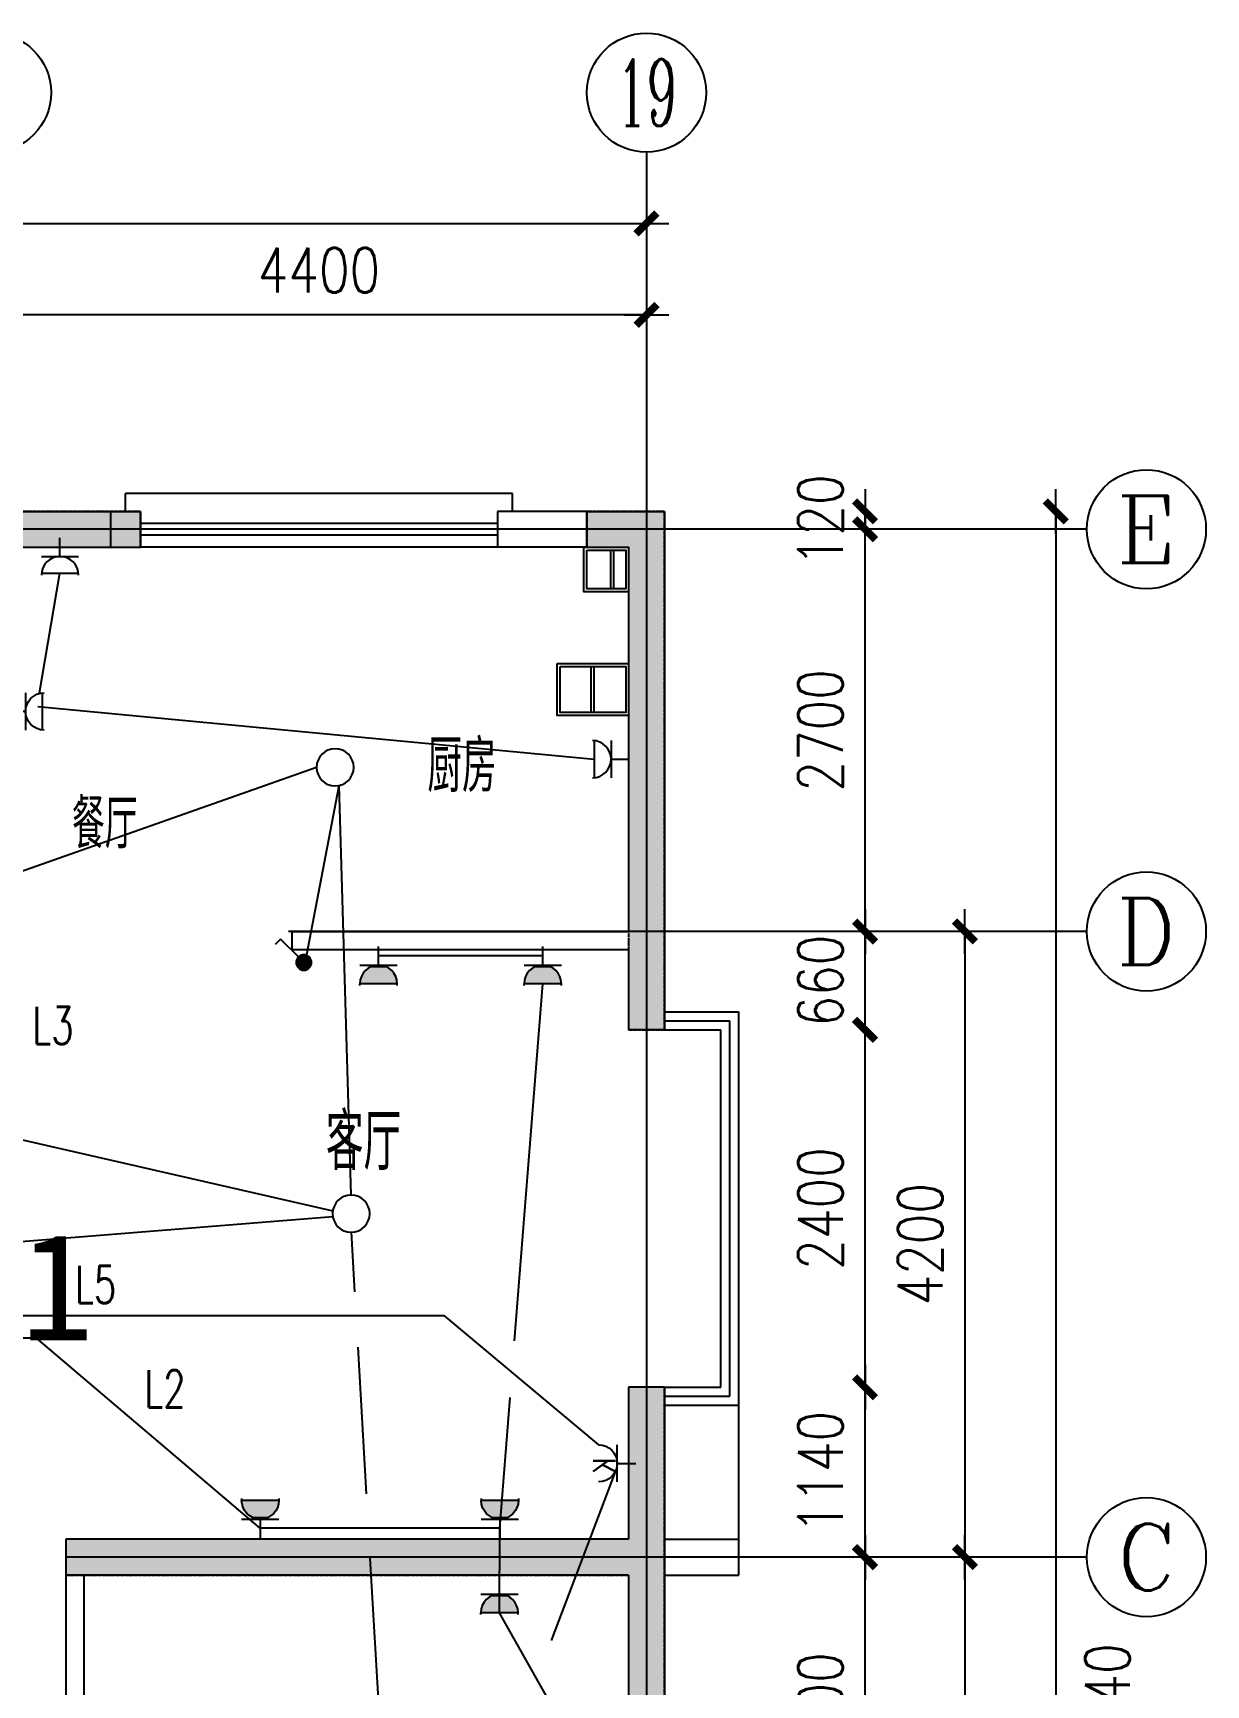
# Model space of a CAD drawing. Extents: x -170759 to 304867, y -311201 to 112352.
# Drawn here: x -54913 to -47034, y -274861 to -263772 of the extents above; entities that cross this region are included whole.
import ezdxf
from ezdxf.enums import TextEntityAlignment as Align

# ---------------------------------------------------------------- set-up
doc = ezdxf.new("R2010")
doc.units = 0
doc.linetypes.add('ACAD_ISO04W100', pattern=[30.5, 24, -3, 0.5, -3])
doc.linetypes.add('DOTE', pattern=[2.42, 2, -0.2, 0.02, -0.2])
doc.layers.get('0').update_dxf_attribs({"linetype": 'CONTINUOUS'})
doc.layers.get('DEFPOINTS').update_dxf_attribs({"linetype": 'CONTINUOUS'})
for name, color, linetype in [('AXIS', 3, 'CONTINUOUS'), ('AXIS_TEXT', 7, 'CONTINUOUS'), ('DOOR', 2, 'CONTINUOUS'), ('DOTE', 251, 'CONTINUOUS'), ('EQUIP', 3, 'CONTINUOUS'), ('TEX', 7, 'CONTINUOUS'), ('TEXT', 6, 'CONTINUOUS'), ('WALL', 7, 'CONTINUOUS'), ('WINDOW', 151, 'CONTINUOUS'), ('WIRE', 1, 'CONTINUOUS'), ('WZ', 3, 'CONTINUOUS'), ('ZXX', 2, 'ACAD_ISO04W100'), ('标注', 7, 'CONTINUOUS')]:
    doc.layers.add(name, color=color, linetype=linetype)
doc.styles.add('-黑体', font='SIMHEI.TTF', dxfattribs={"width": 0.8})
doc.styles.add('COMPLEX', font='COMPLEX')
doc.styles.add('DIM_FONT', font='SIMPLEX.shx', dxfattribs={"width": 0.8})
doc.styles.add('HZFS', font='txt.shx', dxfattribs={"width": 0.8, "bigfont": 'msi_fsx.shx'})
doc.styles.add('HZS', font='txt', dxfattribs={"width": 0.7, "bigfont": 'HZS'})
doc.styles.add('HZXXX', font='romans', dxfattribs={"width": 0.7, "bigfont": 'hzs'})
doc.dimstyles.new('AXIS', dxfattribs={"dimtxt": 300, "dimasz": 1, "dimexe": 250, "dimexo": 300, "dimgap": 150, "dimtad": 1, "dimdec": 0, "dimdsep": 46, "dimtxsty": 'DIM_FONT', "dimblk": '_DIMX', "dimblk1": '_DIMX', "dimblk2": '_DIMX', "dimcen": 2.5, "dimse1": 1, "dimse2": 1, "dimclrd": 3, "dimclre": 3, "dimclrt": 7, "dimadec": 0, "dimazin": 0, "dimtfac": 1, "dimtdec": 0, "dimtix": 1, "dimtmove": 2, "dimatfit": 3, "dimldrblk": '_DIMX', "dimfxl": 0, "dimtolj": 1, "dimtzin": 0, "dimarcsym": 0})

# ---------------------------------------------------------------- blocks, each defined once
blk = doc.blocks.new('_AXISO')
blk.add_circle((0, 0), 0.5)
at = {"layer": 'AXIS_TEXT', "style": 'COMPLEX', "width": 1.041667}
blk.add_attdef('A', text='', height=0.56, dxfattribs=at).set_placement((-0.25, -0.28), (0.25, -0.28), align=Align.FIT)
blk = doc.blocks.new('_DIMX')
blk.add_line((-150, 0), (150, 0))
at = {"const_width": 50}
blk.add_lwpolyline([(-70, -70), (70, 70)], dxfattribs=at)
blk = doc.blocks.new('*D515')
at = {"layer": 'AXIS', "color": 3, "lineweight": -2}
blk.add_line((-48043, -266984), (-48043, -281622), dxfattribs=at)
at = {"layer": 'DEFPOINTS', "color": 0}
for p in [(-49774, -266983), (-49758, -281623), (-48043, -281623)]:
    blk.add_point(p, dxfattribs=at)
at = {"layer": 'AXIS', "color": 3, "lineweight": -2}
for p, rotation in [((-48043, -266983), 90), ((-48043, -281623), 270)]:
    blk.add_blockref('_DIMX', p, dxfattribs=dict(at, rotation=rotation))
at = {"layer": 'AXIS', "color": 7, "insert": (-47696, -275096), "char_height": 300, "attachment_point": 5, "rotation": 90, "style": 'DIM_FONT'}
blk.add_mtext('\\A1;14640', dxfattribs=at)
blk = doc.blocks.new('*D540')
at = {"layer": 'AXIS', "color": 3, "lineweight": -2}
blk.add_line((-48653, -274004), (-48653, -277302), dxfattribs=at)
at = {"layer": 'DEFPOINTS', "color": 0}
for p in [(-50520, -274003), (-50520, -277303), (-48653, -277303)]:
    blk.add_point(p, dxfattribs=at)
at = {"layer": 'AXIS', "color": 3, "lineweight": -2}
for p, rotation in [((-48653, -274003), 90), ((-48653, -277303), 270)]:
    blk.add_blockref('_DIMX', p, dxfattribs=dict(at, rotation=rotation))
at = {"layer": 'AXIS', "color": 7, "insert": (-48953, -275653), "char_height": 300, "attachment_point": 5, "rotation": 90, "style": 'DIM_FONT'}
blk.add_mtext('\\A1;3300', dxfattribs=at)
blk = doc.blocks.new('*D549')
at = {"layer": 'AXIS', "color": 3, "lineweight": -2}
blk.add_line((-48653, -269804), (-48653, -274002), dxfattribs=at)
at = {"layer": 'DEFPOINTS', "color": 0}
for p in [(-50520, -269803), (-50520, -274003), (-48653, -274003)]:
    blk.add_point(p, dxfattribs=at)
at = {"layer": 'AXIS', "color": 3, "lineweight": -2}
for p, rotation in [((-48653, -269803), 90), ((-48653, -274003), 270)]:
    blk.add_blockref('_DIMX', p, dxfattribs=dict(at, rotation=rotation))
at = {"layer": 'AXIS', "color": 7, "insert": (-48953, -271903), "char_height": 300, "attachment_point": 5, "rotation": 90, "style": 'DIM_FONT'}
blk.add_mtext('\\A1;4200', dxfattribs=at)
blk = doc.blocks.new('*D550')
at = {"layer": 'AXIS', "color": 3, "lineweight": -2}
for p, q in [((-49324, -269802), (-49324, -269801)), ((-49324, -270463), (-49324, -269803)), ((-49324, -270464), (-49324, -270465))]:
    blk.add_line(p, q, dxfattribs=at)
at = {"layer": 'DEFPOINTS', "color": 0}
for p in [(-50220, -269803), (-49324, -269803), (-50672, -270463)]:
    blk.add_point(p, dxfattribs=at)
at = {"layer": 'AXIS', "color": 3, "lineweight": -2}
for p, rotation in [((-49324, -269803), 270), ((-49324, -270463), 90)]:
    blk.add_blockref('_DIMX', p, dxfattribs=dict(at, rotation=rotation))
at = {"layer": 'AXIS', "color": 7, "insert": (-49624, -270133), "char_height": 300, "attachment_point": 5, "rotation": 90, "style": 'DIM_FONT'}
blk.add_mtext('\\A1;660', dxfattribs=at)
blk = doc.blocks.new('_LINKPT1')
blk.add_line((0, 0), (0, 0))
blk = doc.blocks.new('M_X23')
for p, q in [((-0.5, 1.05), (-0.5, 1)), ((-0.5, 1), (0.5, 1)), ((0.5, 1.05), (0.5, 1)), ((0.5, 0.5), (-0.5, 0.5)), ((0, 0.5), (0, 0))]:
    blk.add_line(p, q)
blk.add_arc((0, 1), 0.5, 180, 0)
for points in [[(0.433, 0.75), (-0.433, 0.75), (0.5, 1), (-0.5, 1)], [(0.25, 0.567), (-0.25, 0.567), (0.433, 0.75), (-0.433, 0.75)], [(0, 0.5), (0, 0.5), (0.25, 0.567), (-0.25, 0.567)]]:
    blk.add_solid(points)
blk.add_blockref('_LINKPT1', (0.001, 0))
at = {"width": 0.8, "flags": 9}
blk.add_attdef('A', (0, 0), '', height=0.00002, dxfattribs=at)
blk = doc.blocks.new('_X27OFR')
for p, q in [((0.25, 0.25), (-0.25, 0.25)), ((0, 0.25), (0, 0))]:
    blk.add_line(p, q)
blk.add_arc((0, 0.5), 0.25, 180, 0)
at = {"xscale": 0.002, "yscale": 0.002, "zscale": 0.002}
blk.add_blockref('_LINKPT1', (0, 0), dxfattribs=at)
at = {"style": 'DIM_FONT', "width": 0.8}
blk.add_text('K', height=0.3, dxfattribs=at).set_placement((-0.075, 0.274))
at = {"style": 'DIM_FONT', "width": 0.8, "flags": 9}
blk.add_attdef('A', (0, 0), '', height=0.00002, dxfattribs=at)
blk = doc.blocks.new('_Y0FUQ')
blk.add_circle((0, 0), 0.5)
at = {"xscale": 0.002, "yscale": 0.002, "zscale": 0.002}
for p in [(0, 0.5), (-0.5, 0), (0.5, 0), (0, -0.5)]:
    blk.add_blockref('_LINKPT1', p, dxfattribs=at)
at = {"style": 'DIM_FONT', "width": 0.8, "flags": 9}
blk.add_attdef('A', (0, 0), '', height=0.00002, dxfattribs=at)
blk = doc.blocks.new('M_X2')
for p, q in [((0.147, 0.356), (0.625, 0.833)), ((0.625, 0.833), (0.766, 0.692))]:
    blk.add_line(p, q)
blk.add_circle((0, 0.208), 0.208)
for points in [[(-0.18, 0.313), (0.18, 0.313), (-0.208, 0.208), (0.208, 0.208)], [(-0.18, 0.104), (0.18, 0.104), (-0.208, 0.208), (0.208, 0.208)], [(-0.104, 0.389), (0.104, 0.389), (-0.18, 0.313), (0.18, 0.313)], [(-0.104, 0.028), (0.104, 0.028), (-0.18, 0.104), (0.18, 0.104)], [(0, 0.417), (0, 0.417), (-0.104, 0.389), (0.104, 0.389)], [(0, 0), (0, 0), (-0.104, 0.028), (0.104, 0.028)]]:
    blk.add_solid(points)
for p in [(-0.208, 0.208), (0, 0.417), (0.208, 0.208), (0, 0)]:
    blk.add_blockref('_LINKPT1', p)
at = {"width": 0.8, "flags": 9}
blk.add_attdef('A', (0, 0), '', height=0.00002, dxfattribs=at)
blk = doc.blocks.new('*D601')
at = {"layer": 'AXIS', "color": 3, "lineweight": -2}
for p, q in [((-49324, -266982), (-49324, -266981)), ((-49324, -267103), (-49324, -266983)), ((-49324, -267104), (-49324, -267105))]:
    blk.add_line(p, q, dxfattribs=at)
at = {"layer": 'DEFPOINTS', "color": 0}
for p in [(-50672, -266983), (-49324, -266983), (-50220, -267103)]:
    blk.add_point(p, dxfattribs=at)
at = {"layer": 'AXIS', "color": 3, "lineweight": -2}
for p, rotation in [((-49324, -266983), 270), ((-49324, -267103), 90)]:
    blk.add_blockref('_DIMX', p, dxfattribs=dict(at, rotation=rotation))
at = {"layer": 'AXIS', "color": 7, "insert": (-49624, -267043), "char_height": 300, "attachment_point": 5, "rotation": 90, "style": 'DIM_FONT'}
blk.add_mtext('\\A1;120', dxfattribs=at)
blk = doc.blocks.new('*D603')
at = {"layer": 'AXIS', "color": 3, "lineweight": -2}
blk.add_line((-50793, -265664), (-55191, -265664), dxfattribs=at)
at = {"layer": 'DEFPOINTS', "color": 0}
for p in [(-55192, -265664), (-55192, -266490), (-50792, -266552)]:
    blk.add_point(p, dxfattribs=at)
at = {"layer": 'AXIS', "color": 3, "lineweight": -2, "rotation": 180}
blk.add_blockref('_DIMX', (-55192, -265664), dxfattribs=at)
at = {"layer": 'AXIS', "color": 3, "lineweight": -2}
blk.add_blockref('_DIMX', (-50792, -265664), dxfattribs=at)
at = {"layer": 'AXIS', "color": 7, "insert": (-52992, -265364), "char_height": 300, "attachment_point": 5, "style": 'DIM_FONT'}
blk.add_mtext('\\A1;4400', dxfattribs=at)
blk = doc.blocks.new('M_X24ZVU')
for p, q in [((0.497, 0.95), (-0.497, 0.95)), ((0.5, 0.5), (-0.5, 0.5)), ((0, 0.5), (0, 0))]:
    blk.add_line(p, q)
blk.add_arc((0, 1), 0.5, 180, 0)
blk.add_blockref('_LINKPT1', (0, 0))
at = {"width": 0.8, "flags": 9}
blk.add_attdef('A', (0, 0), '', height=0.00002, dxfattribs=at)

msp = doc.modelspace()

# ---------------------------------------------------------------- hatches: boundary and pattern name
at = {"layer": 'ZXX'}
h = msp.add_hatch(color=256, dxfattribs=at)
h.paths.add_polyline_path([(-55191.84658, -266983.19505), (-54191.84658, -266983.19505), (-54191.84658, -267103.19505), (-55191.84658, -267103.19505)])
h.paths.add_polyline_path([(-55191.84658, -267103.19505), (-54191.84658, -267103.19505), (-54191.84658, -267223.19505), (-55071.84658, -267223.19505), (-55071.84658, -269923.19505), (-55311.84658, -269923.19505), (-55311.84658, -267823.19505), (-55491.84658, -267823.19505), (-55491.84658, -267703.19505), (-55191.84658, -267703.19505)])
h.paths.add_polyline_path([(-55311.84658, -266983.19505), (-55191.84658, -266983.19505), (-55191.84658, -267703.19505), (-55491.84658, -267703.19505), (-55491.84658, -267583.19505), (-55311.84658, -267583.19505)])
h = msp.add_hatch(color=256, dxfattribs=at)
h.paths.add_polyline_path([(-51191.84658, -266983.19505), (-50791.84658, -266983.19505), (-50791.84658, -267103.19505), (-51191.84658, -267103.19505)])
h.paths.add_polyline_path([(-50791.84658, -266983.19505), (-50671.84658, -266983.19505), (-50671.84658, -267103.19505), (-50791.84658, -267103.19505)])
h.paths.add_polyline_path([(-51191.84658, -267103.19505), (-50791.84658, -267103.19505), (-50791.84658, -269803.19505), (-50911.84658, -269803.19505), (-50911.84658, -267223.19505), (-51191.84658, -267223.19484)])
h.paths.add_polyline_path([(-50791.84658, -267103.19505), (-50671.84658, -267103.19505), (-50671.84658, -269803.19505), (-50791.84658, -269803.19505)])
h.paths.add_polyline_path([(-50791.84658, -269803.19505), (-50671.84658, -269803.19505), (-50671.84658, -270463.19505), (-50791.84658, -270463.19505)])
h.paths.add_polyline_path([(-50911.84658, -269803.19505), (-50791.84658, -269803.19505), (-50791.84658, -270463.19505), (-50911.84658, -270463.19505)])
msp.add_hatch(color=256, dxfattribs=at).paths.add_polyline_path([(-50671.84658, -276103.19505), (-50671.84658, -272863.19505), (-50911.84658, -272863.19505), (-50911.84658, -273883.19505), (-54691.84658, -273883.19505), (-54691.84658, -274123.19505), (-50911.84658, -274123.19505), (-50911.84658, -276103.19505)])

# ---------------------------------------------------------------- linework, layer by layer
at = {"color": 2}
for p, q in [((-51031.84658, -267503.19484), (-51031.84658, -267243.19484)), ((-51011.84658, -267503.19484), (-51011.84658, -267243.19484)), ((-51163.35297, -268333.19484), (-51163.35297, -268023.19464)), ((-51143.35297, -268333.19484), (-51143.35297, -268023.19464))]:
    msp.add_line(p, q, dxfattribs=at)
for points in [[(-51211.84658, -267223.19484), (-50911.84658, -267223.19484), (-50911.84658, -267523.19484), (-51211.84658, -267523.19484)], [(-51191.84658, -267243.19484), (-50931.84658, -267243.19484), (-50931.84658, -267503.19484), (-51191.84658, -267503.19484)], [(-51391.84633, -268003.19464), (-50911.84633, -268003.19464), (-50911.84633, -268353.19484), (-51391.84633, -268353.19484)], [(-51371.84633, -268023.19464), (-50931.84633, -268023.19464), (-50931.84633, -268333.19484), (-51371.84633, -268333.19484)]]:
    msp.add_lwpolyline(points, close=True, dxfattribs=at)
at = {"layer": 'AXIS'}
for p, q in [((-50791.84658, -264571.67277), (-50791.84658, -264662.11205)), ((-47833.91829, -267103.19505), (-48197.71227, -267103.19505)), ((-47833.91829, -269803.19505), (-48197.71227, -269803.19505)), ((-47833.91829, -274003.19505), (-48197.71227, -274003.19505))]:
    msp.add_line(p, q, dxfattribs=at)
at = {"layer": 'DOOR'}
msp.add_line((-50171.84658, -273883.19505), (-50171.84658, -272983.19505), dxfattribs=at)
at = {"layer": 'DOTE', "linetype": 'DOTE', "ltscale": 0.5}
for p, q in [((-50791.84658, -264662.11205), (-50791.84658, -284523.80575)), ((-47871.51315, -267103.19505), (-55251.84658, -267103.19505)), ((-47871.51315, -269803.19505), (-53197.02908, -269803.19505)), ((-47871.51315, -274003.19505), (-54691.84658, -274003.19505))]:
    msp.add_line(p, q, dxfattribs=at)
at = {"layer": 'WALL'}
for p, q in [((-55311.84658, -266983.19505), (-54391.84658, -266983.19505)), ((-54391.84658, -266983.19505), (-54191.84658, -266983.19505)), ((-54391.84658, -266983.19505), (-54391.84658, -267223.19505)), ((-54191.84658, -266983.19505), (-54191.84658, -267223.19505)), ((-51791.84658, -266983.19505), (-51791.84658, -267223.19484)), ((-51191.84658, -266983.19505), (-51791.84658, -266983.19505)), ((-51191.84658, -266983.19505), (-50671.84658, -266983.19505)), ((-51191.84658, -267223.19505), (-51191.84658, -266983.19505)), ((-50671.84658, -266983.19505), (-50671.84658, -269923.19505)), ((-55071.84658, -267223.19505), (-54391.84658, -267223.19505)), ((-54388.17531, -267223.19505), (-54191.84658, -267223.19505)), ((-51191.84658, -267223.19484), (-51791.84658, -267223.19484)), ((-51191.84658, -267223.19505), (-50911.84658, -267223.19505)), ((-50911.84658, -267223.19505), (-50911.84658, -269803.19505)), ((-53174.11969, -269803.19505), (-53174.11969, -269923.19505)), ((-53174.11969, -269803.19505), (-50911.84658, -269803.19505)), ((-53174.11969, -269923.19505), (-50911.84658, -269923.19505)), ((-50911.84658, -269923.19505), (-50911.84658, -270463.19505)), ((-50671.84658, -269923.19505), (-50671.84658, -270463.19505)), ((-50671.84658, -270463.19505), (-50911.84658, -270463.19505)), ((-50911.84658, -272863.19505), (-50911.84658, -273883.19505)), ((-50671.84658, -272863.19505), (-50911.84658, -272863.19505)), ((-50671.84658, -272863.19505), (-50671.84658, -274093.50491)), ((-50911.84658, -273883.19505), (-54691.84658, -273883.19505)), ((-54691.84658, -273883.19505), (-54691.84658, -275983.19505)), ((-50671.84658, -273883.19505), (-50171.84658, -273883.19505)), ((-50671.84658, -273883.19505), (-50671.84658, -276103.19505)), ((-50171.84658, -274123.19505), (-50171.84658, -273883.19505)), ((-50911.84658, -274123.19505), (-54691.84658, -274123.19505)), ((-54571.84658, -274123.19505), (-54571.84658, -275983.19505)), ((-50911.84658, -274123.19505), (-50911.84658, -276103.19505)), ((-50671.84658, -274123.19505), (-50171.84658, -274123.19505))]:
    msp.add_line(p, q, dxfattribs=at)
at = {"layer": 'WINDOW'}
for p, q in [((-51691.84658, -266863.19505), (-54291.84658, -266863.19505)), ((-54291.84658, -266983.19505), (-54291.84658, -266863.19505)), ((-51691.84658, -266983.19505), (-51691.84658, -266863.19505)), ((-51791.84658, -267063.19505), (-54191.84658, -267063.19505)), ((-51791.84658, -267143.19505), (-54191.84658, -267143.19505)), ((-51791.84658, -267223.19505), (-54191.84658, -267223.19505)), ((-50671.84658, -270343.19505), (-50171.84658, -270343.19505)), ((-50171.84658, -272983.19505), (-50171.84658, -270343.19505)), ((-50671.84658, -270403.19505), (-50231.84658, -270403.19505)), ((-50671.84658, -270463.19505), (-50291.84658, -270463.19505)), ((-50291.84658, -272863.19505), (-50291.84658, -270463.19505)), ((-50231.84658, -272923.19505), (-50231.84658, -270403.19505)), ((-50671.84658, -272863.19505), (-50291.84658, -272863.19505)), ((-50671.84658, -272923.19505), (-50231.84658, -272923.19505)), ((-50671.84658, -272983.19505), (-50171.84658, -272983.19505))]:
    msp.add_line(p, q, dxfattribs=at)
at = {"layer": 'WIRE'}
for p, q in [((-54870.11316, -268200.96527), (-54731.84658, -267398.19505)), ((-54881.31533, -268293.59522), (-51142.66238, -268646.48429)), ((-53008.20212, -268701.16389), (-55757.44705, -269672.37351)), ((-53093.76754, -270062.86578), (-52856.9881, -268823.38428)), ((-52775.86583, -271572.11727), (-52856.9881, -268823.38428)), ((-51488.95903, -269966.15159), (-52591.90111, -269966.15159)), ((-51678.14459, -272550.38118), (-51488.95903, -270153.65159)), ((-54982.92815, -271202.56457), (-52899.3691, -271677.83147)), ((-55757.44705, -271945.37848), (-52899.28697, -271716.92191)), ((-52775.86583, -271822.11727), (-52752.77001, -272221.47564)), ((-56191.16123, -272381.16828), (-52154.15281, -272381.16828)), ((-52154.15281, -272381.16828), (-51114.23376, -273248.64831)), ((-56041.16123, -272531.16828), (-54894.81816, -272531.16828)), ((-54894.81816, -272531.16828), (-53386.42322, -273810.58317)), ((-52731.26629, -272593.30433), (-52674.33171, -273577.78104)), ((-51777.54003, -273809.58942), (-51708.31729, -272932.62923)), ((-51002.92913, -273430.5366), (-51433.25125, -274562.07875)), ((-51777.54003, -273809.58942), (-53386.42322, -273809.58942)), ((-51779.75286, -274376.36699), (-51777.54003, -273809.58942)), ((-52649.35418, -274009.67665), (-52568.09434, -275414.77029)), ((-51099.34658, -275581.44823), (-51779.75286, -274376.36699))]:
    msp.add_line(p, q, dxfattribs=at)
at = {"layer": 'ZXX'}
for points in [[(-54191.84658, -267223.19505), (-54191.84658, -266983.19505), (-55311.84658, -266983.19505), (-55311.84658, -267583.19505), (-55491.84658, -267583.19505), (-55491.84658, -267823.19505), (-55311.84658, -267823.19505), (-55311.84658, -269923.19505), (-55071.84658, -269923.19505), (-55071.84658, -267223.19505), (-54191.84658, -267223.19505)], [(-50671.84658, -270463.19505), (-50671.84658, -266983.19505), (-51191.84658, -266983.19505), (-51191.84658, -267223.19484), (-50911.84658, -267223.19505), (-50911.84658, -270463.19505), (-50671.84658, -270463.19505)], [(-50671.84658, -276103.19505), (-50671.84658, -272863.19505), (-50911.84658, -272863.19505), (-50911.84658, -273883.19505), (-54691.84658, -273883.19505), (-54691.84658, -274123.19505), (-50911.84658, -274123.19505), (-50911.84658, -276103.19505), (-50671.84658, -276103.19505)]]:
    msp.add_lwpolyline(points, dxfattribs=at)

# ---------------------------------------------------------------- block references
at = {"layer": 'AXIS'}
ref = msp.add_blockref('_AXISO', (-55191.84658, -264171.67277), dxfattribs=dict(at, xscale=800, yscale=800, zscale=800))
ref.add_attrib('A', '17', dxfattribs={"layer": 'AXIS_TEXT', "height": 448, "style": 'COMPLEX', "width": 0.646552}).set_placement((-55391.84658, -264395.67277), (-54991.84658, -264395.67277), align=Align.FIT)
ref = msp.add_blockref('_AXISO', (-50791.84658, -264171.67277), dxfattribs=dict(at, xscale=800, yscale=800, zscale=800))
ref.add_attrib('A', '19', dxfattribs={"layer": 'AXIS_TEXT', "height": 448, "style": 'COMPLEX', "width": 0.646552}).set_placement((-50991.84658, -264395.67277), (-50591.84658, -264395.67277), align=Align.FIT)
ref = msp.add_blockref('_AXISO', (-47433.91829, -267103.19505), dxfattribs=dict(at, xscale=800, yscale=800, zscale=800))
ref.add_attrib('A', 'E', dxfattribs={"layer": 'AXIS_TEXT', "height": 448, "style": 'COMPLEX', "width": 1.171875}).set_placement((-47633.91829, -267327.19505), (-47233.91829, -267327.19505), align=Align.FIT)
ref = msp.add_blockref('_AXISO', (-47433.91829, -269803.19505), dxfattribs=dict(at, xscale=800, yscale=800, zscale=800))
ref.add_attrib('A', 'D', dxfattribs={"layer": 'AXIS_TEXT', "height": 448, "style": 'COMPLEX', "width": 1.102941}).set_placement((-47633.91829, -270027.19505), (-47233.91829, -270027.19505), align=Align.FIT)
ref = msp.add_blockref('_AXISO', (-47433.91829, -274003.19505), dxfattribs=dict(at, xscale=800, yscale=800, zscale=800))
ref.add_attrib('A', 'C', dxfattribs={"layer": 'AXIS_TEXT', "height": 448, "style": 'COMPLEX', "width": 1.25}).set_placement((-47633.91829, -274227.19505), (-47233.91829, -274227.19505), align=Align.FIT)
at = {"layer": 'EQUIP'}
for name, p, xscale, yscale, zscale, rotation in [('M_X24ZVU', (-54731.84658, -267160.69505), 250, 250, 250, 180), ('M_X24ZVU', (-55088.01504, -268325.96527), -250, 250, 250, 270), ('M_X24ZVU', (-50905.16238, -268646.48429), 250, 250, 250, 90), ('M_X23', (-52591.90111, -269903.65159), 250, 250, 250, 180), ('M_X23', (-51488.95903, -269903.65159), 250, 250, 250, 180), ('_X27OFR', (-50864.23376, -273373.64831), -500, 500, 500, 90), ('M_X23', (-51779.75286, -274126.36699), 250, 250, 250, 180)]:
    msp.add_blockref(name, p, dxfattribs=dict(at, xscale=xscale, yscale=yscale, zscale=zscale, rotation=rotation))
at = {"layer": 'EQUIP', "xscale": -250, "yscale": 250, "zscale": 250}
for name, p in [('_Y0FUQ', (-52883.20212, -268701.16389)), ('M_X2', (-53093.76754, -270062.86578)), ('_Y0FUQ', (-52775.86583, -271697.11727)), ('M_X23', (-53386.42322, -273873.08317)), ('M_X23', (-51777.54003, -273873.08317))]:
    msp.add_blockref(name, p, dxfattribs=at)

# ---------------------------------------------------------------- texts
at = {"layer": 'TEX', "color": 3, "style": 'HZXXX', "text_generation_flag": 6, "width": 0.7}
msp.add_text('厨房', height=350, rotation=180, dxfattribs=at).set_placement((-52263.94165, -268867.47739))
at = {"layer": 'TEXT', "color": 6, "style": '-黑体'}
msp.add_text('A-1', height=720, dxfattribs=at).set_placement((-55974.91746, -272548.45688))
at = {"layer": 'WZ', "style": 'HZS', "width": 0.7}
for s, height, p in [('餐厅', 332.5, (-54652.00871, -269246.31234)), ('客厅', 380, (-52945.79764, -271405.73259))]:
    msp.add_text(s, height=height, dxfattribs=at).set_placement(p)
at = {"layer": '标注', "linetype": 'Continuous', "style": 'HZFS', "width": 0.7}
for s, p in [('L3', (-54917.46138, -270559.50519)), ('L5', (-54631.21498, -272298.69186)), ('L2', (-54165.95483, -272998.6168))]:
    msp.add_text(s, height=250, dxfattribs=at).set_placement(p)

# ---------------------------------------------------------------- dimensions: what is measured, and where the dimension line sits
at = {"layer": 'AXIS'}
msp.add_linear_dim(base=(-50791.84658, -265049.46213), p1=(-82591.84658, -266566.00689), p2=(-50791.84658, -266566.00689), location=(-67552.9515, -264749.46213), dimstyle='AXIS', dxfattribs=at).render()
dim = msp.add_linear_dim(base=(-55191.84658, -265663.52228), p1=(-50791.84658, -266552.35548), p2=(-55191.84658, -266489.54363), dimstyle='AXIS', override={"dimse1": 1}, dxfattribs=at)
dim.commit()
dim.dimension.update_dxf_attribs({"geometry": '*D603', "text_midpoint": (-52991.84658, -265363.52228)})
for base, p1, p2, picture, middle in [((-49324.18911, -266983.19505), (-50219.95647, -267103.19505), (-50671.84658, -266983.19505), '*D601', (-49624.18911, -267043.19505)), ((-49324.18911, -269803.19505), (-50671.84658, -270463.19505), (-50219.95647, -269803.19505), '*D550', (-49624.18911, -270133.19505)), ((-48653.46606, -274003.19505), (-50519.95647, -269803.19505), (-50519.95647, -274003.19505), '*D549', (-48953.46606, -271903.19505)), ((-48653.46606, -277303.19505), (-50519.95647, -274003.19505), (-50519.95647, -277303.19505), '*D540', (-48953.46606, -275653.19505))]:
    dim = msp.add_linear_dim(base=base, p1=p1, p2=p2, angle=90, dimstyle='AXIS', override={"dimse1": 1}, dxfattribs=at)
    dim.commit()
    dim.dimension.update_dxf_attribs({"geometry": picture, "text_midpoint": middle})
dim = msp.add_linear_dim(base=(-48043.21365, -281623.19505), p1=(-49774.18911, -266983.19505), p2=(-49757.65119, -281623.19505), angle=90, dimstyle='AXIS', dxfattribs=at)
dim.commit()
dim.dimension.update_dxf_attribs({"geometry": '*D515', "text_midpoint": (-47695.96882, -275095.93129), "dimtype": 160})
for base, p1, p2 in [((-49324.18911, -267103.19505), (-50219.95647, -269803.19505), (-50219.95647, -267103.19505)), ((-49324.18911, -270463.19505), (-50671.84658, -272863.19505), (-50671.84658, -270463.19505)), ((-49324.18911, -272863.19505), (-50023.30088, -274003.19505), (-50671.84658, -272863.19505)), ((-49324.18911, -274003.19505), (-50671.84658, -276103.19505), (-50023.30088, -274003.19505))]:
    msp.add_linear_dim(base=base, p1=p1, p2=p2, angle=90, dimstyle='AXIS', override={"dimse1": 1}, dxfattribs=at).render()

doc.saveas('drawing.dxf')
